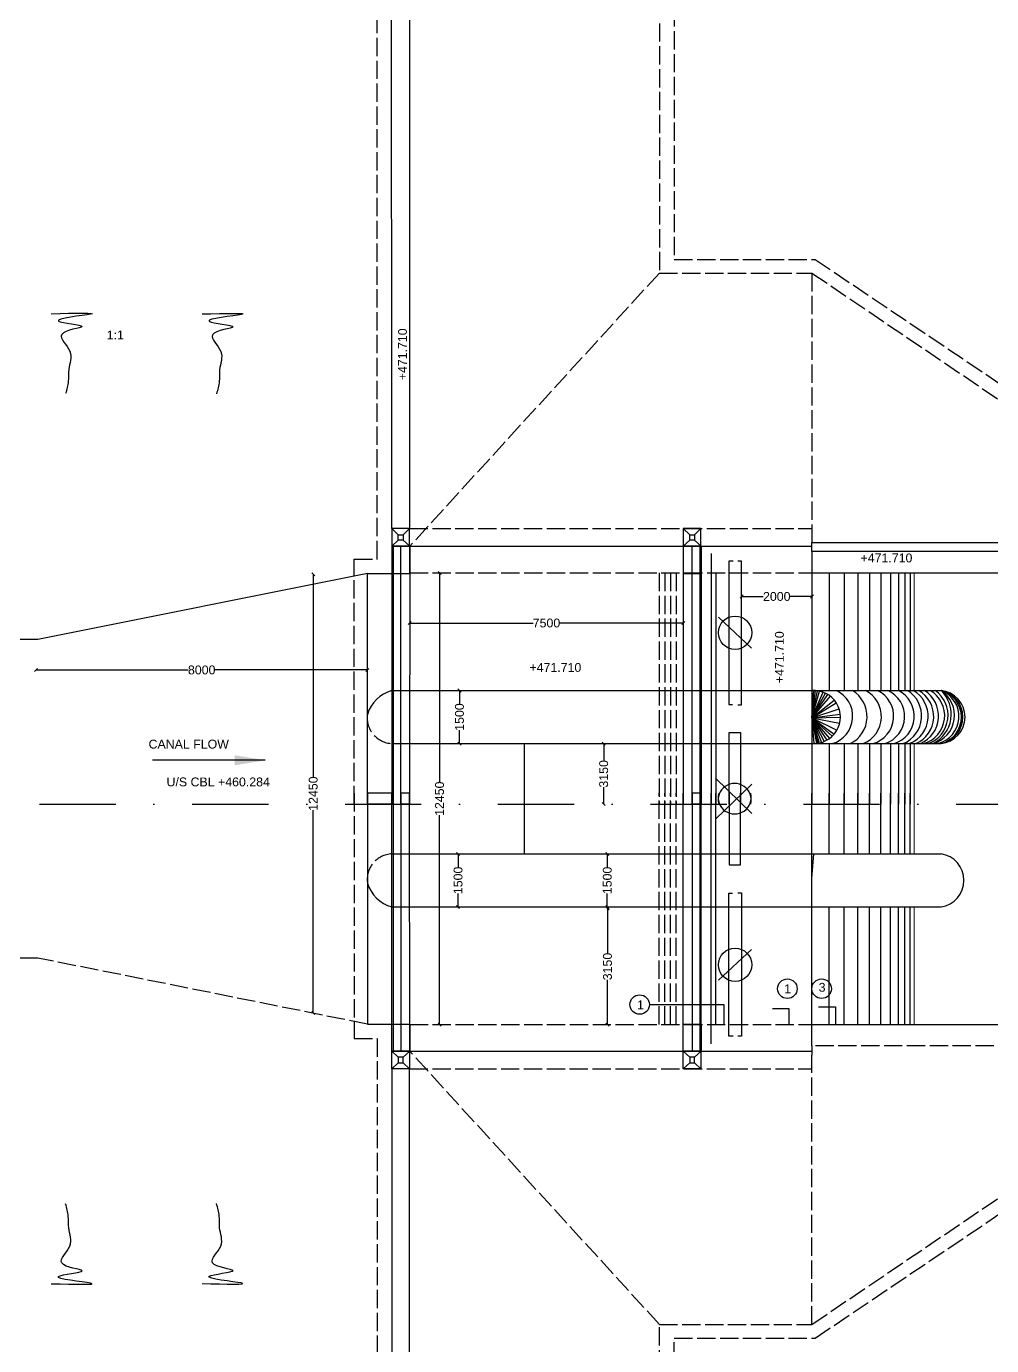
# Model space of a CAD drawing. Header units: metres. Extents: x 1152 to 2703, y 428 to 1487.
# Drawn here: x 1320.8 to 1637.4, y 691.5 to 1124.3 of the extents above; entities that cross this region are included whole.
import ezdxf

# ---------------------------------------------------------------- set-up
doc = ezdxf.new("R2010")
doc.units = ezdxf.units.M
doc.header["$MEASUREMENT"] = 0
doc.linetypes.add('ACAD_ISO02W100', pattern=[15, 12, -3])
doc.linetypes.add('DASHDOT', pattern=[1, 0.5, -0.25, 0, -0.25])
doc.layers.add('DRAWING', color=7, linetype='Continuous')
doc.styles.get("Standard").update_dxf_attribs({"font": 'ARIAL_1.TTF', "height": 2.9})
doc.dimstyles.get("Standard").update_dxf_attribs({"dimtxt": 1, "dimasz": 1, "dimexe": 0.18, "dimexo": 0.0625, "dimgap": 0.09, "dimtad": 0, "dimtih": 1, "dimtoh": 1, "dimdec": 0, "dimzin": 0, "dimdsep": 46, "dimtxsty": 'Standard', "dimblk": 'OBLIQUE', "dimcen": 0, "dimse1": 1, "dimse2": 1, "dimadec": 0, "dimazin": 0, "dimtfac": 1, "dimtdec": 0, "dimtofl": 0, "dimtmove": 0, "dimatfit": 3, "dimfxl": 0, "dimtolj": 1, "dimtzin": 0, "dimarcsym": 0})
picture_1 = doc.add_image_def('image1.jpg', size_in_pixel=(7220, 4931))

# ---------------------------------------------------------------- blocks, each defined once
blk = doc.blocks.new('_Oblique')
at = {"color": 0, "linetype": 'ByBlock', "lineweight": -2}
blk.add_line((-0.5, -0.5), (0.5, 0.5), dxfattribs=at)
blk = doc.blocks.new('*D46')
at = {"layer": 'Defpoints', "color": 0, "transparency": 16777216}
for p in [(1446.53, 927.99), (1536.25, 928.8), (1536.25, 928.58)]:
    blk.add_point(p, dxfattribs=at)
at = {"layer": 'DRAWING', "color": 0, "lineweight": -2, "transparency": 16777216}
for p, q in [((1446.53, 928.58), (1486.99, 928.58)), ((1536.25, 928.58), (1495.79, 928.58))]:
    blk.add_line(p, q, dxfattribs=at)
at = {"layer": 'DRAWING', "color": 0, "lineweight": -2, "transparency": 16777216, "rotation": 180}
blk.add_blockref('_Oblique', (1446.53, 928.58), dxfattribs=at)
at = {"layer": 'DRAWING', "color": 0, "lineweight": -2, "transparency": 16777216}
blk.add_blockref('_Oblique', (1536.25, 928.58), dxfattribs=at)
at = {"layer": 'DRAWING', "color": 0, "transparency": 16777216, "insert": (1491.39, 928.58), "char_height": 2.9, "attachment_point": 5}
blk.add_mtext('\\A1;7500', dxfattribs=at)
blk = doc.blocks.new('*D47')
at = {"layer": 'Defpoints', "color": 0, "transparency": 16777216}
for p in [(1555.39, 937.29), (1578.44, 937.29), (1578.44, 937.29)]:
    blk.add_point(p, dxfattribs=at)
at = {"layer": 'DRAWING', "color": 0, "lineweight": -2, "transparency": 16777216}
for p, q in [((1555.39, 937.29), (1562.48, 937.29)), ((1578.44, 937.29), (1571.36, 937.29))]:
    blk.add_line(p, q, dxfattribs=at)
at = {"layer": 'DRAWING', "color": 0, "lineweight": -2, "transparency": 16777216, "rotation": 180}
blk.add_blockref('_Oblique', (1555.39, 937.29), dxfattribs=at)
at = {"layer": 'DRAWING', "color": 0, "lineweight": -2, "transparency": 16777216}
blk.add_blockref('_Oblique', (1578.44, 937.29), dxfattribs=at)
at = {"layer": 'DRAWING', "color": 0, "transparency": 16777216, "insert": (1566.92, 937.29), "char_height": 2.9, "attachment_point": 5}
blk.add_mtext('\\A1;2000', dxfattribs=at)
blk = doc.blocks.new('*D48')
at = {"layer": 'Defpoints', "color": 0, "transparency": 16777216}
for p in [(1462.53, 906.44), (1462.86, 906.44), (1462.53, 889.04)]:
    blk.add_point(p, dxfattribs=at)
at = {"layer": 'DRAWING', "color": 0, "lineweight": -2, "transparency": 16777216}
for p, q in [((1462.86, 906.44), (1462.86, 902.02)), ((1462.86, 889.04), (1462.86, 893.46))]:
    blk.add_line(p, q, dxfattribs=at)
for p, rotation in [((1462.86, 906.44), 90), ((1462.86, 889.04), 270)]:
    blk.add_blockref('_Oblique', p, dxfattribs=dict(at, rotation=rotation))
at = {"layer": 'DRAWING', "color": 0, "transparency": 16777216, "insert": (1462.86, 897.74), "char_height": 2.9, "attachment_point": 5, "rotation": 90}
blk.add_mtext('\\A1;1500', dxfattribs=at)
blk = doc.blocks.new('*D49')
at = {"layer": 'Defpoints', "color": 0, "transparency": 16777216}
for p in [(1509.95, 889.04), (1510.16, 889.04), (1509.95, 869.17)]:
    blk.add_point(p, dxfattribs=at)
at = {"layer": 'DRAWING', "color": 0, "lineweight": -2, "transparency": 16777216}
for p, q in [((1510.16, 889.04), (1510.16, 883.52)), ((1510.16, 869.17), (1510.16, 874.69))]:
    blk.add_line(p, q, dxfattribs=at)
for p, rotation in [((1510.16, 889.04), 90), ((1510.16, 869.17), 270)]:
    blk.add_blockref('_Oblique', p, dxfattribs=dict(at, rotation=rotation))
at = {"layer": 'DRAWING', "color": 0, "transparency": 16777216, "insert": (1510.16, 879.1), "char_height": 2.9, "attachment_point": 5, "rotation": 90}
blk.add_mtext('\\A1;3150', dxfattribs=at)
blk = doc.blocks.new('*D50')
at = {"layer": 'Defpoints', "color": 0, "transparency": 16777216}
for p in [(1323.98, 913.12), (1432.64, 913.18), (1432.64, 913.12)]:
    blk.add_point(p, dxfattribs=at)
at = {"layer": 'DRAWING', "color": 0, "lineweight": -2, "transparency": 16777216}
for p, q in [((1323.98, 913.18), (1373.89, 913.18)), ((1432.64, 913.18), (1382.73, 913.18))]:
    blk.add_line(p, q, dxfattribs=at)
at = {"layer": 'DRAWING', "color": 0, "lineweight": -2, "transparency": 16777216, "rotation": 180}
blk.add_blockref('_Oblique', (1323.98, 913.18), dxfattribs=at)
at = {"layer": 'DRAWING', "color": 0, "lineweight": -2, "transparency": 16777216}
blk.add_blockref('_Oblique', (1432.64, 913.18), dxfattribs=at)
at = {"layer": 'DRAWING', "color": 0, "transparency": 16777216, "insert": (1378.31, 913.18), "char_height": 2.9, "attachment_point": 5}
blk.add_mtext('\\A1;8000', dxfattribs=at)
blk = doc.blocks.new('*D55')
at = {"layer": 'Defpoints', "color": 0, "transparency": 16777216}
for p in [(1414.22, 944.58), (1414.32, 800.67), (1414.88, 800.67)]:
    blk.add_point(p, dxfattribs=at)
at = {"layer": 'DRAWING', "color": 0, "lineweight": -2, "transparency": 16777216}
for p, q in [((1414.88, 944.58), (1414.88, 878.03)), ((1414.88, 800.67), (1414.88, 867.22))]:
    blk.add_line(p, q, dxfattribs=at)
for p, rotation in [((1414.88, 944.58), 90), ((1414.88, 800.67), 270)]:
    blk.add_blockref('_Oblique', p, dxfattribs=dict(at, rotation=rotation))
at = {"layer": 'DRAWING', "color": 0, "transparency": 16777216, "insert": (1414.88, 872.62), "char_height": 2.9, "attachment_point": 5, "rotation": 90}
blk.add_mtext('\\A1;12450', dxfattribs=at)
blk = doc.blocks.new('*D56')
at = {"layer": 'Defpoints', "color": 0, "transparency": 16777216}
for p in [(1455.87, 945.04), (1456.32, 945.04), (1455.87, 796.84)]:
    blk.add_point(p, dxfattribs=at)
at = {"layer": 'DRAWING', "color": 0, "lineweight": -2, "transparency": 16777216}
for p, q in [((1456.32, 945.04), (1456.32, 876.34)), ((1456.32, 796.84), (1456.32, 865.53))]:
    blk.add_line(p, q, dxfattribs=at)
for p, rotation in [((1456.32, 945.04), 90), ((1456.32, 796.84), 270)]:
    blk.add_blockref('_Oblique', p, dxfattribs=dict(at, rotation=rotation))
at = {"layer": 'DRAWING', "color": 0, "transparency": 16777216, "insert": (1456.32, 870.94), "char_height": 2.9, "attachment_point": 5, "rotation": 90}
blk.add_mtext('\\A1;12450', dxfattribs=at)
blk = doc.blocks.new('*D57')
at = {"layer": 'Defpoints', "color": 0, "transparency": 16777216}
for p in [(1462.4, 852.84), (1462.4, 852.84), (1462.4, 835.44)]:
    blk.add_point(p, dxfattribs=at)
at = {"layer": 'DRAWING', "color": 0, "lineweight": -2, "transparency": 16777216}
for p, q in [((1462.4, 852.84), (1462.4, 848.42)), ((1462.4, 835.44), (1462.4, 839.86))]:
    blk.add_line(p, q, dxfattribs=at)
for p, rotation in [((1462.4, 852.84), 90), ((1462.4, 835.44), 270)]:
    blk.add_blockref('_Oblique', p, dxfattribs=dict(at, rotation=rotation))
at = {"layer": 'DRAWING', "color": 0, "transparency": 16777216, "insert": (1462.4, 844.14), "char_height": 2.9, "attachment_point": 5, "rotation": 90}
blk.add_mtext('\\A1;1500', dxfattribs=at)
blk = doc.blocks.new('*D58')
at = {"layer": 'Defpoints', "color": 0, "transparency": 16777216}
for p in [(1511.34, 852.84), (1511.34, 852.84), (1511.34, 835.44)]:
    blk.add_point(p, dxfattribs=at)
at = {"layer": 'DRAWING', "color": 0, "lineweight": -2, "transparency": 16777216}
for p, q in [((1511.34, 852.84), (1511.34, 848.42)), ((1511.34, 835.44), (1511.34, 839.86))]:
    blk.add_line(p, q, dxfattribs=at)
for p, rotation in [((1511.34, 852.84), 90), ((1511.34, 835.44), 270)]:
    blk.add_blockref('_Oblique', p, dxfattribs=dict(at, rotation=rotation))
at = {"layer": 'DRAWING', "color": 0, "transparency": 16777216, "insert": (1511.34, 844.14), "char_height": 2.9, "attachment_point": 5, "rotation": 90}
blk.add_mtext('\\A1;1500', dxfattribs=at)
blk = doc.blocks.new('*D59')
at = {"layer": 'Defpoints', "color": 0, "transparency": 16777216}
for p in [(1511.4, 834.94), (1511.84, 834.94), (1511.34, 796.84)]:
    blk.add_point(p, dxfattribs=at)
at = {"layer": 'DRAWING', "color": 0, "lineweight": -2, "transparency": 16777216}
for p, q in [((1511.4, 834.94), (1511.4, 820.3)), ((1511.4, 796.84), (1511.4, 811.47))]:
    blk.add_line(p, q, dxfattribs=at)
for p, rotation in [((1511.4, 834.94), 90), ((1511.4, 796.84), 270)]:
    blk.add_blockref('_Oblique', p, dxfattribs=dict(at, rotation=rotation))
at = {"layer": 'DRAWING', "color": 0, "transparency": 16777216, "insert": (1511.4, 815.89), "char_height": 2.9, "attachment_point": 5, "rotation": 90}
blk.add_mtext('\\A1;3150', dxfattribs=at)

msp = doc.modelspace()

# ---------------------------------------------------------------- linework, layer by layer
at = {"layer": 'DRAWING'}
for p, q in [((1432.64, 944.88), (1440.67, 944.88)), ((1432.64, 869.17), (1432.64, 944.88)), ((1440.67, 944.88), (1440.67, 869.17)), ((1536.25, 944.88), (1536.25, 869.17)), ((1440.67, 872.71), (1432.64, 872.71)), ((1432.64, 872.71), (1432.64, 796.99)), ((1440.67, 796.99), (1440.67, 872.71)), ((1536.25, 796.99), (1536.25, 872.71)), ((1440.67, 869.17), (1432.64, 869.17)), ((1432.64, 796.99), (1440.67, 796.99)), ((1578.44, 789.87), (1578.44, 786.84))]:
    msp.add_line(p, q, dxfattribs=at)
at = {"layer": 'DRAWING', "linetype": 'ACAD_ISO02W100', "ltscale": 0.5}
msp.add_line((1818.09, 789.87), (1578.44, 789.87), dxfattribs=at)
for points in [[(1428.28, 869.17), (1428.28, 949.59), (1435.87, 949.59), (1435.87, 1167.78), (1533.32, 1167.78), (1533.32, 1047.91), (1579.5, 1047.91), (1658.06, 994.98), (1775.41, 994.98), (1775.41, 1035.29), (1828.74, 1035.29), (1828.74, 946.08)], [(1446.48, 1162.84), (1528.41, 1162.84), (1528.41, 1043.41), (1578.44, 1043.41), (1656.77, 990.37), (1780.43, 990.37), (1780.43, 1030.47), (1814.69, 1030.47), (1814.69, 955.85)], [(1528.41, 1043.41), (1446.54, 953.76)], [(1578.44, 1043.41), (1578.44, 955.04)], [(1446.48, 959.55), (1578.44, 959.55)], [(1446.54, 945.04), (1578.37, 945.04), (1578.37, 945.04)], [(1528.34, 945.04), (1528.34, 869.17)], [(1530.22, 945.04), (1530.22, 869.17)], [(1532.07, 945.04), (1532.07, 869.17)], [(1533.91, 945.04), (1533.91, 869.17)], [(1428.28, 872.71), (1428.28, 792.29), (1435.87, 792.29), (1435.87, 574.09), (1533.32, 574.09), (1533.32, 693.96), (1579.5, 693.96), (1658.06, 746.89), (1775.41, 746.89), (1775.41, 706.59), (1828.74, 706.59), (1828.74, 795.8)], [(1528.34, 796.84), (1528.34, 872.71)], [(1530.22, 796.84), (1530.22, 872.71)], [(1532.07, 796.84), (1532.07, 872.71)], [(1533.91, 796.84), (1533.91, 872.71)], [(1432.64, 796.99), (1324.59, 818.66), (1298.29, 818.66)], [(1446.54, 796.84), (1578.37, 796.84), (1578.37, 796.84)], [(1446.48, 579.03), (1528.41, 579.03), (1528.41, 698.46), (1578.44, 698.46), (1656.77, 751.5), (1780.43, 751.5), (1780.43, 711.41), (1814.69, 711.41), (1814.69, 789.87)], [(1528.41, 698.46), (1446.54, 788.12)], [(1578.44, 698.46), (1578.44, 786.84)], [(1446.48, 782.32), (1578.44, 782.32)]]:
    msp.add_lwpolyline(points, dxfattribs=at)
at = {"layer": 'DRAWING'}
for points in [[(1446.48, 959.55), (1440.67, 959.55), (1440.54, 1162.84), (1446.48, 1162.84)], [(1440.67, 953.76), (1446.48, 953.76), (1446.48, 959.55), (1440.67, 959.55)], [(1442.78, 957.55), (1444.41, 957.55), (1444.41, 955.76), (1442.78, 955.76)], [(1536.25, 953.76), (1542.06, 953.76), (1542.06, 959.55), (1536.25, 959.55)], [(1538.36, 957.55), (1539.99, 957.55), (1539.99, 955.76), (1538.36, 955.76)], [(1440.67, 944.88), (1446.54, 944.88), (1446.54, 953.76), (1440.67, 953.76)], [(1446.5, 869.17), (1443.6, 869.17), (1443.6, 953.76), (1446.54, 953.76)], [(1536.25, 944.88), (1542.12, 944.88), (1542.12, 953.76), (1536.25, 953.76)], [(1542.08, 869.17), (1539.18, 869.17), (1539.18, 953.76), (1542.12, 953.76)], [(1446.5, 872.71), (1443.6, 872.71), (1443.6, 788.12), (1446.54, 788.12)], [(1542.08, 872.71), (1539.18, 872.71), (1539.18, 788.12), (1542.12, 788.12)], [(1440.67, 796.99), (1446.54, 796.99), (1446.54, 788.12), (1440.67, 788.12)], [(1536.25, 796.99), (1542.12, 796.99), (1542.12, 788.12), (1536.25, 788.12)], [(1440.67, 788.12), (1446.48, 788.12), (1446.48, 782.32), (1440.67, 782.32)], [(1536.25, 788.12), (1542.06, 788.12), (1542.06, 782.32), (1536.25, 782.32)], [(1442.78, 784.33), (1444.41, 784.33), (1444.41, 786.11), (1442.78, 786.11)], [(1538.36, 784.33), (1539.99, 784.33), (1539.99, 786.11), (1538.36, 786.11)], [(1446.48, 782.32), (1440.67, 782.32), (1440.54, 579.03), (1446.48, 579.03)]]:
    msp.add_lwpolyline(points, close=True, dxfattribs=at)
for points in [[(1818.09, 1030.47), (1818.09, 952.01), (1578.44, 952.01), (1578.44, 955.04), (1814.75, 955.04), (1814.69, 955.85)], [(1442.78, 957.55), (1440.67, 959.55)], [(1444.41, 957.55), (1446.48, 959.55)], [(1538.36, 957.55), (1536.25, 959.55)], [(1539.99, 957.55), (1542.06, 959.55)], [(1442.78, 955.76), (1440.67, 953.76)], [(1444.41, 955.76), (1446.54, 953.76)], [(1446.54, 953.76), (1578.37, 953.76), (1578.37, 953.76)], [(1538.36, 955.76), (1536.25, 953.76)], [(1539.99, 955.76), (1542.12, 953.76)], [(1545.41, 951.37), (1545.41, 869.17)], [(1552.58, 948.87), (1551.2, 948.87), (1551.2, 901.89), (1552.4, 901.89)], [(1554.13, 901.79), (1555.39, 901.79), (1555.39, 948.87), (1554.15, 948.87)], [(1578.44, 952.01), (1578.44, 869.17)], [(1432.64, 944.88), (1324.59, 923.22), (1298.29, 923.22)], [(1546.88, 945.04), (1546.88, 869.17)], [(1578.37, 945.04), (1998.93, 945.04)], [(1584.11, 945.04), (1584.11, 906.44)], [(1589.02, 945.04), (1589.02, 906.44)], [(1593.49, 945.04), (1593.49, 906.44)], [(1597.34, 945.04), (1597.34, 906.44)], [(1601.07, 945.04), (1601.07, 906.44)], [(1604.21, 945.04), (1604.21, 906.44)], [(1606.85, 945.04), (1606.85, 906.44)], [(1608.91, 945.04), (1608.91, 906.44)], [(1610.64, 945.04), (1610.64, 906.44)], [(1547.85, 930.48), (1558.65, 920.37)], [(1440.67, 906.44), (1620.79, 906.44)], [(1578.44, 897.48), (1579.05, 906.46)], [(1578.44, 897.48), (1579.65, 906.44)], [(1578.44, 897.48), (1580.3, 906.37)], [(1578.44, 897.48), (1580.97, 906.25)], [(1578.44, 897.48), (1582.11, 905.9)], [(1578.44, 897.48), (1582.94, 905.54)], [(1578.44, 897.48), (1583.7, 905.11)], [(1578.44, 897.48), (1584.51, 904.54)], [(1578.44, 897.48), (1585.79, 903.27)], [(1578.44, 897.48), (1586.42, 902.4)], [(1578.44, 897.48), (1587.36, 900.39)], [(1578.44, 897.48), (1587.72, 898.67)], [(1578.44, 897.48), (1587.77, 897.74)], [(1578.44, 897.48), (1587.54, 895.74)], [(1578.44, 897.48), (1586.64, 893.44)], [(1578.44, 897.48), (1585.7, 892.09)], [(1578.44, 897.48), (1585.06, 891.42)], [(1578.44, 897.48), (1584.2, 890.7)], [(1578.44, 897.48), (1583.34, 890.15)], [(1578.44, 897.48), (1582.45, 889.71)], [(1578.44, 897.48), (1581.61, 889.4)], [(1578.44, 897.48), (1580.85, 889.2)], [(1578.44, 897.48), (1580.42, 889.04)], [(1578.44, 897.48), (1579.98, 889.07)], [(1578.44, 897.1), (1579.05, 889.02)], [(1551.33, 869.17), (1551.33, 892.65), (1555.05, 892.65), (1555.05, 869.17)], [(1440.67, 889.04), (1620.79, 889.04)], [(1484.05, 889.04), (1484.05, 852.84)], [(1584.11, 889.04), (1584.11, 869.17)], [(1589.02, 889.04), (1589.02, 869.17)], [(1593.49, 889.04), (1593.49, 869.17)], [(1597.34, 889.04), (1597.34, 869.17)], [(1601.07, 889.04), (1601.07, 869.17)], [(1604.21, 889.04), (1604.21, 869.17)], [(1606.85, 889.04), (1606.85, 869.17)], [(1608.91, 889.04), (1608.91, 869.17)], [(1610.64, 889.04), (1610.64, 869.17)], [(1558.78, 866.14), (1546.85, 877.68)], [(1558.78, 875.73), (1546.85, 864.19)], [(1545.41, 790.51), (1545.41, 872.71)], [(1546.88, 796.84), (1546.88, 872.71)], [(1551.33, 872.71), (1551.33, 849.22), (1555.05, 849.22), (1555.05, 872.71)], [(1578.44, 789.87), (1578.44, 872.71)], [(1584.11, 852.84), (1584.11, 872.71)], [(1589.02, 852.84), (1589.02, 872.71)], [(1593.49, 852.84), (1593.49, 872.71)], [(1597.34, 852.84), (1597.34, 872.71)], [(1601.07, 852.84), (1601.07, 872.71)], [(1604.21, 852.84), (1604.21, 872.71)], [(1606.85, 852.84), (1606.85, 872.71)], [(1608.91, 852.84), (1608.91, 872.71)], [(1610.64, 852.84), (1610.64, 872.71)], [(1440.67, 852.84), (1620.79, 852.84)], [(1578.44, 844.77), (1579.05, 852.86)], [(1552.58, 793.01), (1551.2, 793.01), (1551.2, 839.99), (1552.4, 839.99)], [(1554.13, 840.08), (1555.39, 840.08), (1555.39, 793.01), (1554.15, 793.01)], [(1440.67, 835.44), (1620.79, 835.44)], [(1584.11, 796.84), (1584.11, 835.44)], [(1589.02, 796.84), (1589.02, 835.44)], [(1593.49, 796.84), (1593.49, 835.44)], [(1597.34, 796.84), (1597.34, 835.44)], [(1601.07, 796.84), (1601.07, 835.44)], [(1604.21, 796.84), (1604.21, 835.44)], [(1606.85, 796.84), (1606.85, 835.44)], [(1608.91, 796.84), (1608.91, 835.44)], [(1610.64, 796.84), (1610.64, 835.44)], [(1547.85, 811.4), (1558.65, 821.5)], [(1442.78, 786.11), (1440.67, 788.12)], [(1444.41, 786.11), (1446.54, 788.12)], [(1446.54, 788.12), (1578.37, 788.12), (1578.37, 788.12)], [(1538.36, 786.11), (1536.25, 788.12)], [(1539.99, 786.11), (1542.12, 788.12)], [(1442.78, 784.33), (1440.67, 782.32)], [(1444.41, 784.33), (1446.48, 782.32)], [(1538.36, 784.33), (1536.25, 782.32)], [(1539.99, 784.33), (1542.06, 782.32)]]:
    msp.add_lwpolyline(points, dxfattribs=at)
for points, const_width in [([(1441.16, 953.76), (1441.16, 869.17)], 0.5), ([(1541.72, 953.76), (1541.72, 869.17)], 0.5), ([(1611.95, 945.04), (1611.95, 906.44)], 0.3), ([(1611.95, 889.04), (1611.95, 869.17)], 0.3), ([(1441.16, 788.12), (1441.16, 872.71)], 0.5), ([(1541.72, 788.12), (1541.72, 872.71)], 0.5), ([(1611.95, 852.84), (1611.95, 872.71)], 0.3), ([(1611.95, 796.84), (1611.95, 835.44)], 0.3)]:
    msp.add_lwpolyline(points, dxfattribs=dict(at, const_width=const_width))
at = {"layer": 'DRAWING', "ltscale": 0.5}
msp.add_lwpolyline([(1578.37, 796.84), (1828.74, 796.84)], dxfattribs=at)
at = {"layer": 'DRAWING'}
for centre, radius in [((1553.25, 925.42), 5.47), ((1553.25, 816.45), 5.47), ((1570.4, 808.6), 3.19), ((1581.63, 808.6), 3.19), ((1521.96, 803.4), 3.19)]:
    msp.add_circle(centre, radius, dxfattribs=at)
for centre, radius, start, end in [((1444.03, 894.96), 11.96, 106.3119, 162.2226), ((1579.05, 897.74), 8.72, 266.0403, 93.9597), ((1582.48, 898), 9.35, 286.4216, 64.5346), ((1586.64, 897.92), 9.91, 296.2416, 59.2295), ((1591.7, 897.92), 9.56, 291.7766, 63.0483), ((1595.95, 898.02), 9.33, 285.8289, 64.4843), ((1599.51, 897.91), 9.34, 288.1939, 65.9851), ((1602.54, 898.02), 9.45, 288.0888, 62.8674), ((1604.58, 898.1), 9.84, 292.9942, 57.9619), ((1606.93, 898.03), 9.66, 292.6313, 60.5138), ((1608.64, 897.96), 9.76, 293.8195, 60.2627), ((1610.15, 898.08), 9.84, 293.2317, 58.1278), ((1612.48, 898.19), 9.51, 285.8092, 60.1372), ((1613.21, 898.33), 9.89, 290.0252, 55.0245), ((1613.42, 898.64), 10.72, 296.3663, 46.6124), ((1615.61, 898.32), 9.63, 285.4914, 57.4873), ((1617.59, 897.91), 9.11, 283.0125, 69.419), ((1618.48, 897.74), 9, 284.8468, 75.1532), ((1618.48, 897.74), 9, 284.8468, 75.1532), ((1619.12, 897.74), 8.86, 280.8769, 79.1231), ((1619.92, 897.74), 8.74, 275.7321, 84.2679), ((1553.13, 870.54), 5.41, 345.3341, 194.6659), ((1553.13, 871.34), 5.41, 165.3341, 14.6659), ((1619.49, 844.14), 8.8, 278.4966, 81.5034), ((1444.03, 846.91), 11.96, 197.7774, 253.6881)]:
    msp.add_arc(centre, radius, start, end, dxfattribs=at)
at = {"layer": 'DRAWING', "linetype": 'ACAD_ISO02W100', "ltscale": 0.5}
for centre, start, end in [((1441.08, 897.54), 172.7272, 267.2249), ((1441.08, 844.34), 92.7751, 187.2728)]:
    msp.add_arc(centre, 8.51, start, end, dxfattribs=at)
at = {"layer": 'DRAWING'}
for points in [[(1328.96, 1030.08), (1341.82, 1029.9), (1331.31, 1027.66), (1339.1, 1025.85), (1332.4, 1023.26), (1335.06, 1017.77), (1334.69, 1011.77), (1334.57, 1007.91), (1333.67, 1003.87)], [(1378.45, 1030), (1391.31, 1029.82), (1380.8, 1027.59), (1388.59, 1025.78), (1381.89, 1023.18), (1384.55, 1017.69), (1384.18, 1011.7), (1384.06, 1007.84), (1383.16, 1003.79)], [(1328.96, 711.8), (1341.82, 711.98), (1331.31, 714.21), (1339.1, 716.02), (1332.4, 718.61), (1335.06, 724.1), (1334.69, 730.1), (1334.57, 733.96), (1333.67, 738.01)], [(1378.45, 711.87), (1391.31, 712.05), (1380.8, 714.29), (1388.59, 716.1), (1381.89, 718.69), (1384.55, 724.18), (1384.18, 730.18), (1384.06, 734.04), (1383.16, 738.08)]]:
    msp.add_spline(points, degree=3, dxfattribs=at)

# ---------------------------------------------------------------- texts
for s, p in [('1:1', (1347.16, 1021.65)), ('+471.710', (1594.39, 948.5)), ('+471.710', (1485.81, 912.57)), ('CANAL FLOW', (1360.89, 887.41)), ('U/S CBL +460.284', (1366.78, 875)), ('1', (1569.38, 807.14)), ('3', (1580.66, 807.61)), ('1', (1521.09, 801.86))]:
    msp.add_text(s, height=2.9, dxfattribs=at).set_placement(p)
for p in [(1445.62, 1008.25), (1569.23, 908.87)]:
    msp.add_text('+471.710', height=2.9, rotation=90, dxfattribs=at).set_placement(p)

# ---------------------------------------------------------------- dimensions: what is measured, and where the dimension line sits
for base, p1, p2, text, picture, middle in [((1414.88, 800.67), (1414.22, 944.58), (1414.32, 800.67), '12450', '*D55', (1414.88, 872.62)), ((1456.32, 945.04), (1455.87, 796.84), (1455.87, 945.04), '12450', '*D56', (1456.32, 870.94)), ((1462.86, 906.44), (1462.53, 889.04), (1462.53, 906.44), '1500', '*D48', (1462.86, 897.74)), ((1510.16, 889.04), (1509.95, 869.17), (1509.95, 889.04), '3150', '*D49', (1510.16, 879.1)), ((1462.4, 852.84), (1462.4, 835.44), (1462.4, 852.84), '1500', '*D57', (1462.4, 844.14)), ((1511.34, 852.84), (1511.34, 835.44), (1511.34, 852.84), '1500', '*D58', (1511.34, 844.14)), ((1511.4, 834.94), (1511.34, 796.84), (1511.84, 834.94), '3150', '*D59', (1511.4, 815.89))]:
    dim = msp.add_linear_dim(base=base, p1=p1, p2=p2, angle=90, text=text, dimstyle='Standard', dxfattribs=at)
    dim.commit()
    dim.dimension.update_dxf_attribs({"geometry": picture, "text_midpoint": middle, "text_rotation": 90})
for base, p1, p2, text, picture, middle in [((1578.44, 937.29), (1555.39, 937.29), (1578.44, 937.29), '2000', '*D47', (1566.92, 937.29)), ((1536.25, 928.58), (1446.53, 927.99), (1536.25, 928.8), '7500', '*D46', (1491.39, 928.58)), ((1432.64, 913.18), (1323.98, 913.12), (1432.64, 913.12), '8000', '*D50', (1378.31, 913.18))]:
    dim = msp.add_linear_dim(base=base, p1=p1, p2=p2, text=text, dimstyle='Standard', dxfattribs=at)
    dim.commit()
    dim.dimension.update_dxf_attribs({"geometry": picture, "text_midpoint": middle})

# ---------------------------------------------------------------- pictures from other files: only their frames are drawn
at = {"color": 2}
image = msp.add_image(picture_1, insert=(1151.77, 428.03), size_in_units=(1550.98, 1059.27), dxfattribs=dict(at, fade=30))
image.dxf.flags = 7

# ---------------------------------------------------------------- leaders
at = {"layer": 'DRAWING', "linetype": 'DASHDOT', "ltscale": 50}
msp.add_leader([(1275.04, 886.44), (1275.04, 869.17), (2022.26, 869.17)], dimstyle='Standard', dxfattribs=at)
at = {"layer": 'DRAWING'}
for points, override in [([(1399.17, 883.55), (1362.16, 883.55)], {"dimasz": 10, "dimgap": 0.09, "dimtad": 0}), ([(1525.14, 803.38), (1549.57, 803.38), (1549.57, 796.85)], {"dimgap": 0.09, "dimtad": 0}), ([(1565.53, 802.09), (1570.85, 802.09), (1570.85, 796.84)], {"dimgap": 0.09, "dimtad": 0}), ([(1580.61, 802.69), (1586.19, 802.69), (1586.19, 796.84)], {"dimgap": 0.09, "dimtad": 0})]:
    msp.add_leader(points, dimstyle='Standard', override=override, dxfattribs=at)

doc.saveas('drawing.dxf')
